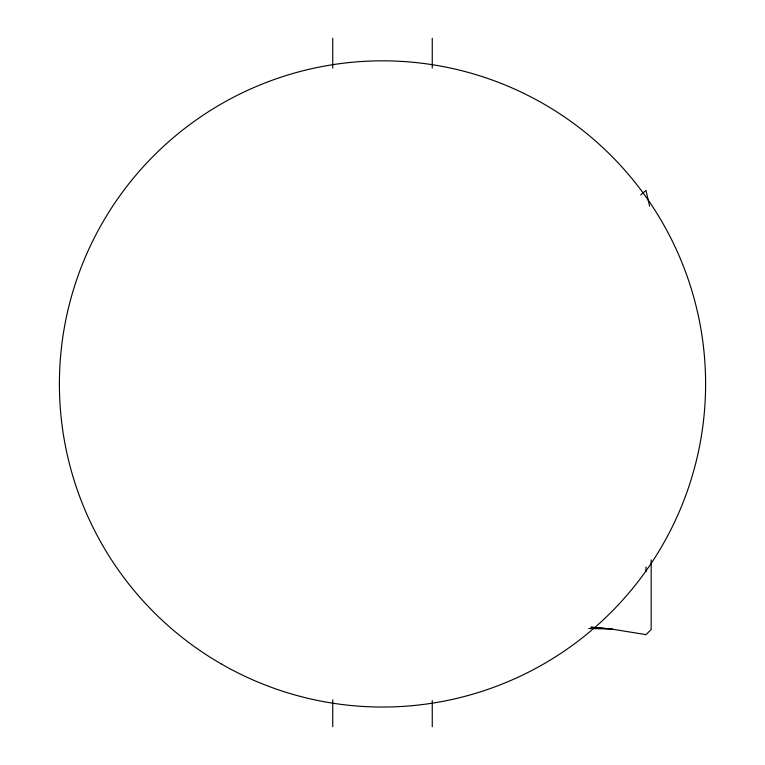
<?xml version="1.0" encoding="UTF-8"?>
<svg xmlns="http://www.w3.org/2000/svg" width="765" height="765" viewBox="0 0 765 765"><rect width="100%" height="100%" fill="white"/><g stroke="black" fill="none" stroke-linecap="round" stroke-linejoin="round"><path stroke-width="1.15" d="M640.707 194.951L645.995 190.38L649.609 206.187M588.763 628.476L612.488 629.069L591.135 627.204M591.135 627.243L612.488 629.203L645.995 634.644L651.168 629.557L651.168 559.913M645.995 566.951L645.995 571.579M432.254 38.25L432.254 68.037M432.254 700.558L432.254 726.75M332.746 38.25L332.746 68.066M332.746 699.851L332.746 726.75M220.951 663.752A323.107 323.107 0 0 0 705.607 383.934A323.107 323.107 0 0 0 220.951 104.117A323.107 323.107 0 0 0 220.951 663.752"/></g></svg>
